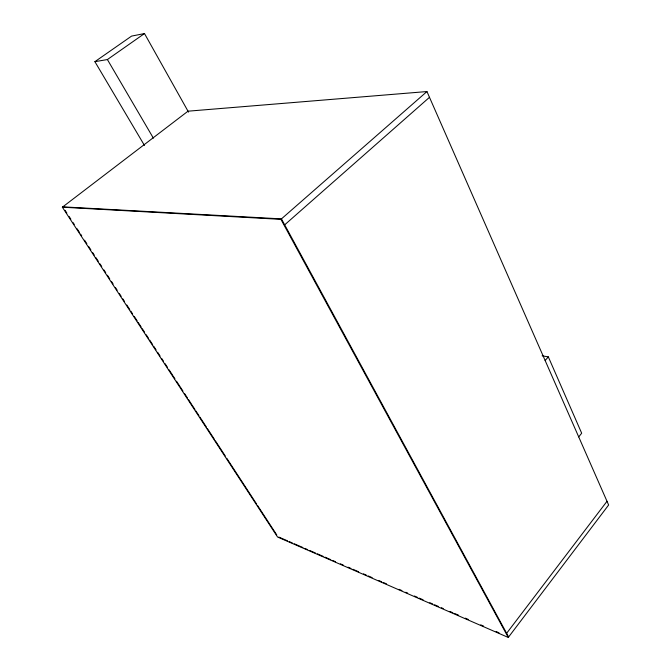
<?xml version="1.0" encoding="UTF-8"?>
<svg xmlns="http://www.w3.org/2000/svg" width="671" height="671" viewBox="0 0 671 671"><rect width="100%" height="100%" fill="white"/><g stroke="black" fill="none" stroke-linecap="round" stroke-linejoin="round"><path stroke-width="1.01" d="M508.266 637.45L608.631 504.995L426.949 91.55L188.006 111.185L62.369 207.196L277.568 537.018L508.266 637.45L280.914 219.35L62.369 207.196M506.63 633.298L607.003 501.287M578.712 436.905L581.682 433.223L548.324 356.871L542.134 355.84M545.146 360.528L548.324 356.871M284.68 224.835L429.49 97.32M280.914 219.35L426.949 91.55M144.466 145.456L94.896 61.673L107.394 59.551L144.491 33.55L188.526 112.107M94.896 61.673L131.575 36.1L144.491 33.55M62.814 206.853L281.451 218.889L508.626 636.972M278.859 537.085L287.507 540.843M289.436 541.682L292.313 542.94M294.242 543.77L302.889 547.536M304.81 548.366L307.695 549.624M309.625 550.463L315.387 552.963M317.316 553.801L323.078 556.309M325.007 557.148L330.769 559.656M332.69 560.486L335.575 561.744M340.382 563.833L343.267 565.091M348.073 567.18L350.958 568.429M352.887 569.268L358.649 571.776M363.456 573.864L366.341 575.114M368.262 575.953L372.111 577.622M378.838 580.549L381.724 581.807M383.644 582.638L386.53 583.896M399.027 589.331L401.912 590.581M405.762 592.25L407.683 593.089M414.41 596.016L417.295 597.265M419.216 598.104L423.065 599.773M429.792 602.701L432.678 603.959M434.598 604.789L438.448 606.467M441.333 607.716L443.254 608.555M449.981 611.482L452.866 612.732M454.787 613.571L458.637 615.24M465.364 618.167L468.249 619.417M480.746 624.852L483.632 626.11M496.129 631.537L499.014 632.795M65.104 210.367L66.848 213.042M69.113 216.507L70.849 219.174M73.131 222.671L74.271 224.424M77.115 228.786L79.413 232.309M80.554 234.045L81.703 235.815M84.554 240.184L86.844 243.699M88.555 246.324L90.845 249.838M92.564 252.464L94.276 255.097M95.978 257.706L98.285 261.237M99.979 263.837L101.715 266.504M103.971 269.968L105.716 272.644M107.402 275.219L109.725 278.784M111.403 281.35L113.114 283.984M115.395 287.482L117.157 290.182M119.396 293.613L121.166 296.322M122.827 298.872L124.538 301.497M126.819 305.003L129.746 309.482M130.82 311.134L132.606 313.869M134.25 316.385L137.178 320.889M138.243 322.516L141.187 327.029M142.244 328.647L144.617 332.288M146.244 334.779L148.618 338.427M149.667 340.038L152.627 344.567M153.667 346.169L156.058 349.834M157.66 352.3L160.059 355.974M161.661 358.423L163.489 361.233M165.091 363.682L167.498 367.373M169.084 369.813L172.648 375.265M173.084 375.945L174.93 378.78M176.515 381.195L180.08 386.672M180.507 387.326L182.94 391.059M184.508 393.458L187.519 398.079M188.509 399.589L191.52 404.219M191.931 404.848L194.951 409.478M195.932 410.979L198.96 415.617M199.924 417.11L206.391 427.024M207.356 428.492L214.401 439.304M215.349 440.755L216.49 442.508M216.691 442.81L225.271 455.97M226.773 458.268L237.853 475.269M238.197 475.789L241.862 481.409M242.197 481.921L245.292 486.668M245.62 487.171L249.293 492.808M249.62 493.302L256.733 504.215M257.614 505.565L266.756 519.58M267.024 520L276.754 534.913M107.394 59.551L153.382 138.151"/></g></svg>
